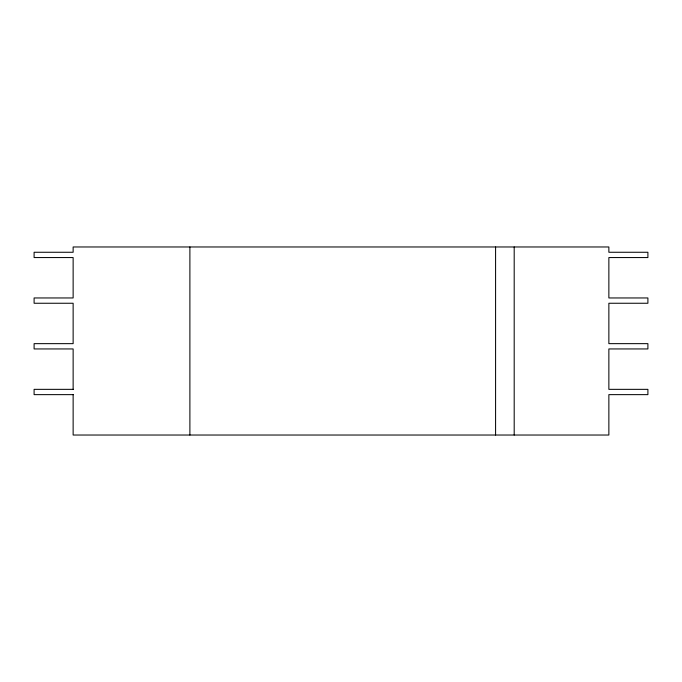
<?xml version="1.0" encoding="UTF-8"?>
<svg xmlns="http://www.w3.org/2000/svg" width="682" height="682" viewBox="0 0 682 682"><rect width="100%" height="100%" fill="white"/><g stroke="black" fill="none" stroke-linecap="round" stroke-linejoin="round"><path stroke-width="1.02" d="M73.434 389.345L34.1 389.345L34.1 394.639L73.434 394.639M514.194 246.969L514.194 435.031M495.584 246.969L495.584 435.031M189.894 246.969L189.894 435.031M73.136 389.345L73.136 348.945L34.1 348.945L34.1 343.651L73.136 343.651L73.136 303.251L34.1 303.251L34.1 297.957L73.136 297.957L73.136 257.557L34.1 257.557L34.1 252.263L73.136 252.263L73.136 246.969L608.864 246.969L608.864 252.263L647.9 252.263L647.9 257.557L608.864 257.557L608.864 297.957L647.9 297.957L647.9 303.251L608.864 303.251L608.864 343.651L647.9 343.651L647.9 348.945L608.864 348.945L608.864 389.345L647.9 389.345L647.9 394.639L608.864 394.639L608.864 435.031L73.136 435.031L73.136 394.639"/></g></svg>
